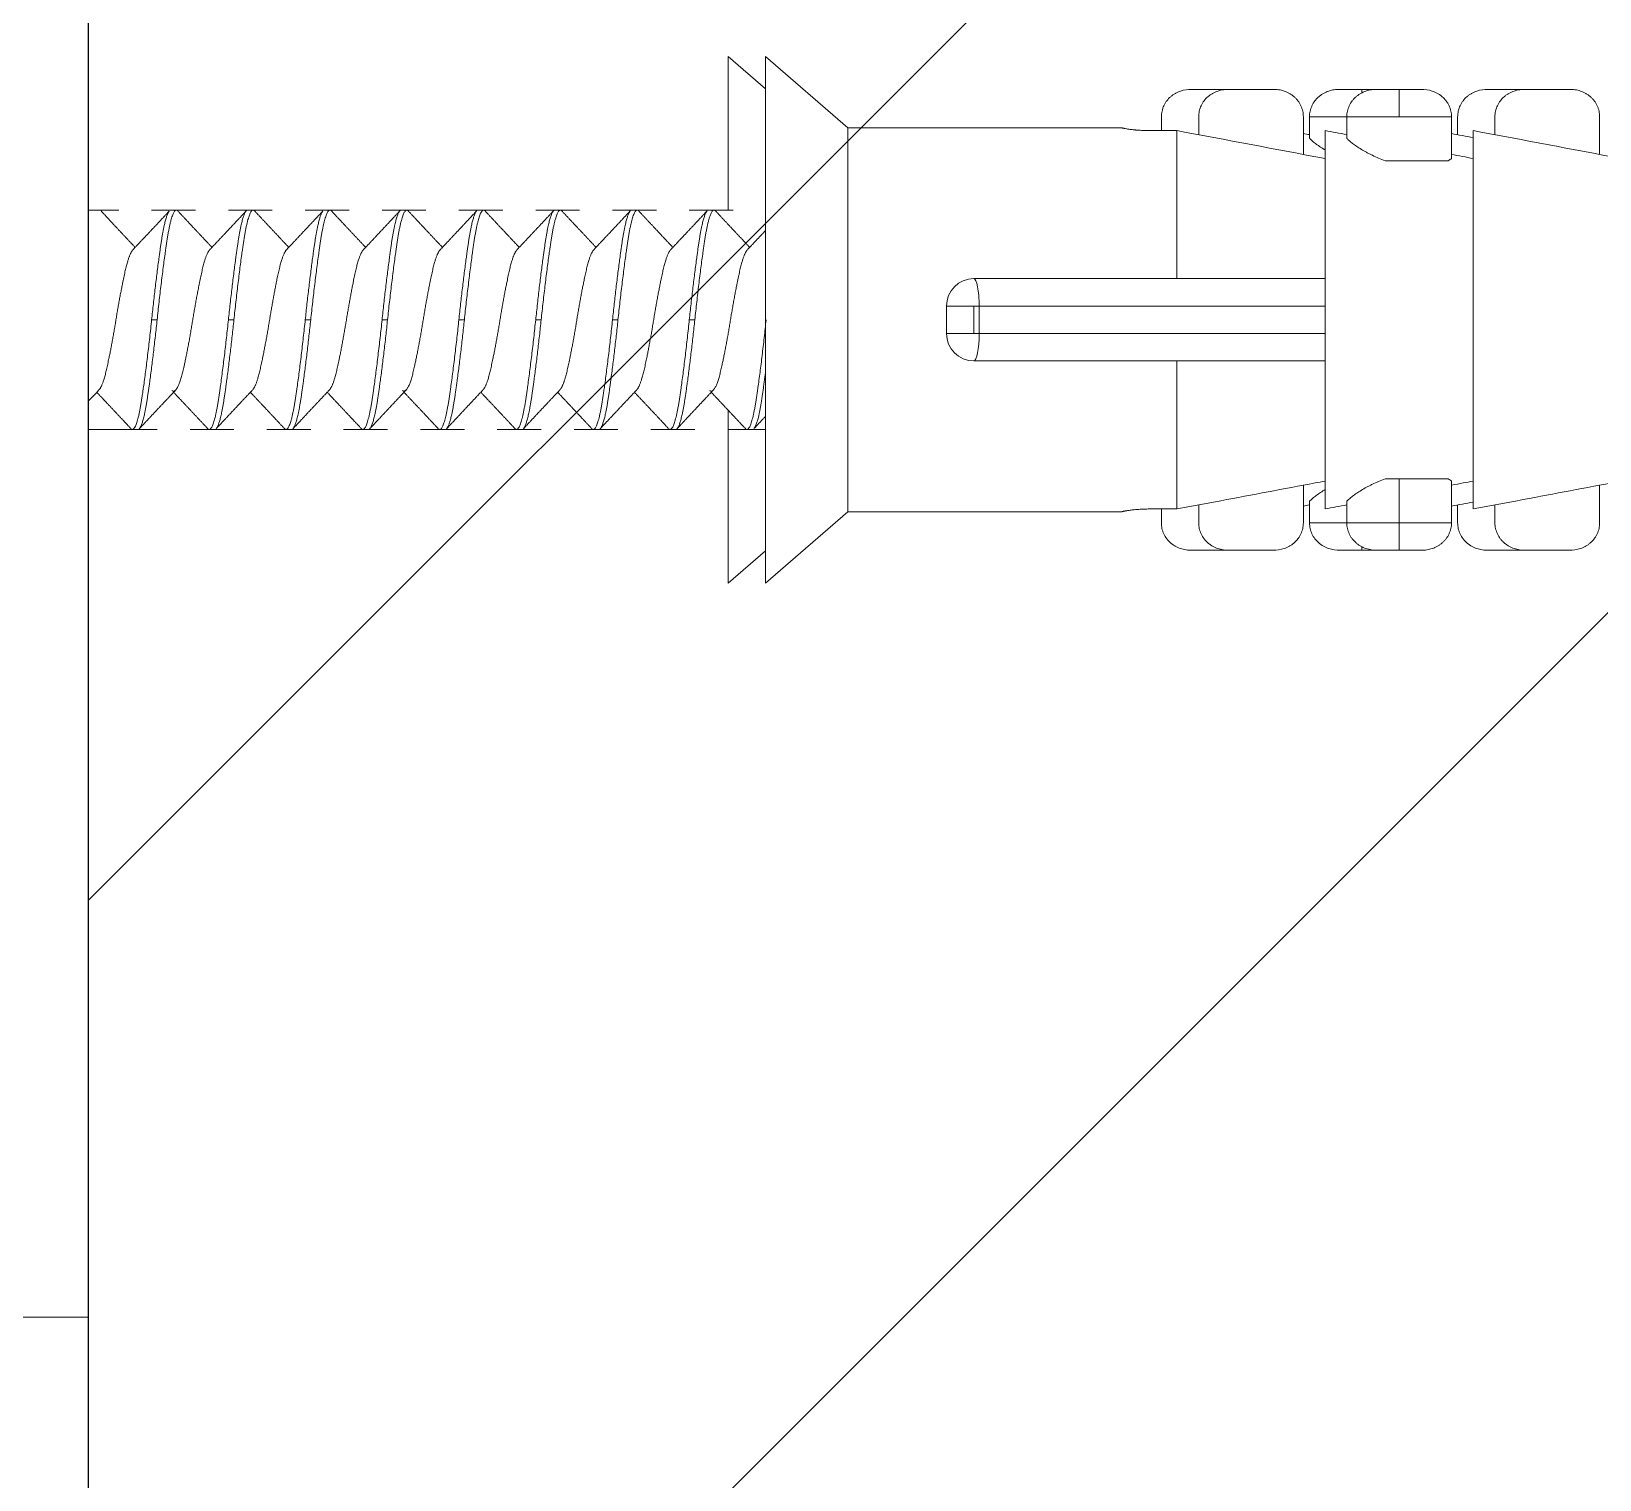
# Model space of a CAD drawing. Header units: millimetres. Extents: x 17284 to 19660, y -6011 to -2651.
# Drawn here: x 19200.34 to 19228.92, y -3935.63 to -3909.24 of the extents above; entities that cross this region are included whole.
import ezdxf

# ---------------------------------------------------------------- set-up
doc = ezdxf.new("R2010")
doc.units = ezdxf.units.MM
doc.layers.add('hatch', color=2, linetype='Continuous')

msp = doc.modelspace()

# ---------------------------------------------------------------- hatches: boundary and pattern name
at = {"layer": 'hatch'}
h = msp.add_hatch(dxfattribs=at)
h.set_pattern_fill('ANSI31', color=256, scale=5)
h.set_pattern_definition([(45, (4064.624, -113.49), (-11.22532, 11.22532), [])])
h.paths.add_polyline_path([(19201.381, -5647.37), (19251.381, -5647.37), (19251.381, -3576.803), (19201.381, -3576.803)])

# ---------------------------------------------------------------- linework, layer by layer
msp.add_line((19201.381, -5647.37), (19201.381, -3505.388))
at = {"linetype": 'Continuous', "lineweight": 18}
for p in [(19201.381, -3882.32), (19142.146, -3932.67)]:
    msp.add_line(p, (19201.381, -3932.67), dxfattribs=at)
at = {"linetype": 'Continuous', "lineweight": 18, "extrusion": (-1, -2.22045e-16, 0)}
for p, q in [((19213.038, -3909.695), (19213.038, -3912.495)), ((19213.718, -3910.284), (19213.038, -3909.695)), ((19213.718, -3909.695), (19213.718, -3914.495)), ((19215.218, -3910.995), (19213.718, -3909.695)), ((19221.488, -3910.295), (19222.168, -3910.295)), ((19222.168, -3910.295), (19222.968, -3910.295)), ((19224.188, -3910.295), (19224.588, -3910.295)), ((19224.588, -3910.295), (19224.873, -3910.295)), ((19224.868, -3910.295), (19225.268, -3910.295)), ((19225.268, -3910.295), (19225.668, -3910.295)), ((19226.888, -3910.295), (19227.568, -3910.295)), ((19227.568, -3910.295), (19228.368, -3910.295)), ((19220.934, -3910.795), (19220.934, -3911.047)), ((19221.614, -3910.795), (19221.614, -3911.121)), ((19223.522, -3910.795), (19223.522, -3911.481)), ((19223.634, -3910.795), (19223.634, -3911.189)), ((19224.314, -3910.795), (19224.314, -3911.189)), ((19226.222, -3910.795), (19226.222, -3911.557)), ((19226.334, -3910.795), (19226.334, -3911.121)), ((19227.014, -3910.795), (19227.014, -3911.121)), ((19228.922, -3910.795), (19228.922, -3911.481)), ((19220.218, -3910.995), (19215.218, -3910.995)), ((19215.218, -3910.995), (19215.218, -3914.495)), ((19220.218, -3910.995), (19220.218, -3910.997)), ((19220.718, -3911.047), (19221.218, -3911.047)), ((19221.218, -3911.047), (19221.218, -3913.745)), ((19223.918, -3911.047), (19223.918, -3914.495)), ((19226.618, -3911.047), (19226.618, -3914.495)), ((19225.016, -3911.595), (19226.16, -3911.595)), ((19201.931, -3912.495), (19201.381, -3912.495)), ((19203.331, -3912.495), (19202.531, -3912.495)), ((19204.731, -3912.495), (19203.931, -3912.495)), ((19206.131, -3912.495), (19205.331, -3912.495)), ((19207.531, -3912.495), (19206.731, -3912.495)), ((19208.931, -3912.495), (19208.131, -3912.495)), ((19210.331, -3912.495), (19209.531, -3912.495)), ((19211.731, -3912.495), (19210.931, -3912.495)), ((19213.131, -3912.495), (19212.331, -3912.495)), ((19217.518, -3913.745), (19223.918, -3913.745)), ((19217.018, -3914.745), (19217.018, -3914.245)), ((19213.718, -3914.495), (19213.718, -3919.295)), ((19215.218, -3914.495), (19215.218, -3917.995)), ((19223.918, -3914.495), (19223.918, -3917.943)), ((19226.618, -3914.495), (19226.618, -3917.943)), ((19223.918, -3915.245), (19217.518, -3915.245)), ((19221.218, -3915.245), (19221.218, -3917.943)), ((19213.038, -3916.152), (19213.038, -3919.295)), ((19201.381, -3916.495), (19202.631, -3916.495)), ((19203.231, -3916.495), (19204.031, -3916.495)), ((19204.631, -3916.495), (19205.431, -3916.495)), ((19206.031, -3916.495), (19206.831, -3916.495)), ((19207.431, -3916.495), (19208.231, -3916.495)), ((19208.831, -3916.495), (19209.631, -3916.495)), ((19210.231, -3916.495), (19211.031, -3916.495)), ((19211.631, -3916.495), (19212.431, -3916.495)), ((19213.031, -3916.495), (19213.718, -3916.495)), ((19225.016, -3917.395), (19225.268, -3917.395)), ((19225.268, -3917.395), (19226.16, -3917.395)), ((19226.222, -3918.195), (19226.222, -3917.434)), ((19223.522, -3918.195), (19223.522, -3917.509)), ((19228.922, -3918.195), (19228.922, -3917.509)), ((19213.718, -3919.295), (19215.218, -3917.995)), ((19215.218, -3917.995), (19220.218, -3917.995)), ((19220.218, -3917.994), (19220.218, -3917.995)), ((19221.218, -3917.943), (19220.718, -3917.943)), ((19220.934, -3918.195), (19220.934, -3917.943)), ((19221.614, -3918.195), (19221.614, -3917.869)), ((19223.634, -3918.195), (19223.634, -3917.801)), ((19224.314, -3918.195), (19224.314, -3917.801)), ((19226.334, -3918.195), (19226.334, -3917.869)), ((19227.014, -3918.195), (19227.014, -3917.869)), ((19213.038, -3919.295), (19213.718, -3918.706)), ((19221.488, -3918.695), (19222.168, -3918.695)), ((19222.168, -3918.695), (19222.968, -3918.695)), ((19224.588, -3918.695), (19224.188, -3918.695)), ((19224.872, -3918.695), (19224.588, -3918.695)), ((19225.268, -3918.695), (19224.868, -3918.695)), ((19225.668, -3918.695), (19225.268, -3918.695)), ((19226.888, -3918.695), (19227.568, -3918.695)), ((19227.568, -3918.695), (19228.368, -3918.695))]:
    msp.add_line(p, q, dxfattribs=at)
at = {"linetype": 'Continuous', "lineweight": 13, "extrusion": (-1, -2.22045e-16, 0)}
for p, q in [((19224.588, -3910.295), (19224.588, -3910.358)), ((19225.268, -3910.295), (19225.268, -3910.795)), ((19224.314, -3910.795), (19223.634, -3910.795)), ((19225.268, -3910.795), (19224.314, -3910.795)), ((19226.222, -3910.795), (19225.268, -3910.795)), ((19217.518, -3914.245), (19217.018, -3914.245)), ((19217.613, -3914.245), (19217.518, -3914.245)), ((19217.518, -3914.745), (19217.518, -3914.245)), ((19223.918, -3914.245), (19217.613, -3914.245)), ((19217.613, -3914.745), (19217.613, -3914.245)), ((19202.631, -3914.495), (19202.531, -3914.495)), ((19204.031, -3914.495), (19203.931, -3914.495)), ((19205.431, -3914.495), (19205.331, -3914.495)), ((19206.831, -3914.495), (19206.731, -3914.495)), ((19208.231, -3914.495), (19208.131, -3914.495)), ((19209.631, -3914.495), (19209.531, -3914.495)), ((19211.031, -3914.495), (19210.931, -3914.495)), ((19212.431, -3914.495), (19212.331, -3914.495)), ((19217.018, -3914.745), (19217.518, -3914.745)), ((19217.518, -3914.745), (19217.613, -3914.745)), ((19217.613, -3914.745), (19223.918, -3914.745)), ((19225.268, -3918.195), (19225.268, -3917.395)), ((19223.634, -3918.195), (19224.314, -3918.195)), ((19224.314, -3918.195), (19225.268, -3918.195)), ((19225.268, -3918.195), (19226.222, -3918.195)), ((19225.268, -3918.695), (19225.268, -3918.195)), ((19224.588, -3918.695), (19224.588, -3918.631))]:
    msp.add_line(p, q, dxfattribs=at)
at = {"linetype": 'Continuous', "lineweight": 18, "extrusion": (0, 0, -1)}
for centre, start, end in [((-19217.518, -3914.245), 0, 90), ((-19217.518, -3914.745), 270, 0)]:
    msp.add_arc(centre, 0.5, start, end, dxfattribs=at)
at = {"linetype": 'Continuous', "lineweight": 13}
for centre, start_param, end_param in [((19217.518, -3914.245), 1.570796, 3.141593), ((19217.518, -3914.745), 0, 1.570796)]:
    msp.add_ellipse(centre, major_axis=(0, -0.5), ratio=0.190423, start_param=start_param, end_param=end_param, dxfattribs=at)
at = {"linetype": 'Continuous', "lineweight": 18}
for points, knots in [([(19221.488, -3910.295), (19221.419, -3910.295), (19221.35, -3910.305), (19221.268, -3910.332), (19221.252, -3910.338), (19221.22, -3910.352), (19221.189, -3910.368), (19221.16, -3910.386), (19221.138, -3910.401), (19221.131, -3910.406), (19221.118, -3910.417), (19221.111, -3910.423), (19221.078, -3910.451), (19221.054, -3910.476), (19221.023, -3910.518), (19221.013, -3910.532), (19220.999, -3910.554), (19220.995, -3910.562), (19220.987, -3910.577), (19220.983, -3910.585), (19220.965, -3910.624), (19220.954, -3910.657), (19220.942, -3910.708), (19220.939, -3910.725), (19220.935, -3910.76), (19220.934, -3910.778), (19220.934, -3910.795)], [0, 0, 0, 0, 0.25, 0.25, 0.3125, 0.3125, 0.375, 0.4375, 0.4375, 0.46875, 0.46875, 0.5, 0.5, 0.625, 0.625, 0.6875, 0.6875, 0.71875, 0.71875, 0.75, 0.75, 0.875, 0.875, 0.9375, 0.9375, 1, 1, 1, 1]), ([(19222.168, -3910.295), (19222.098, -3910.295), (19222.03, -3910.305), (19221.947, -3910.332), (19221.931, -3910.338), (19221.899, -3910.352), (19221.868, -3910.368), (19221.839, -3910.386), (19221.818, -3910.401), (19221.811, -3910.406), (19221.797, -3910.417), (19221.79, -3910.423), (19221.757, -3910.451), (19221.733, -3910.476), (19221.702, -3910.518), (19221.692, -3910.532), (19221.679, -3910.554), (19221.674, -3910.562), (19221.666, -3910.577), (19221.662, -3910.585), (19221.644, -3910.624), (19221.633, -3910.657), (19221.622, -3910.708), (19221.619, -3910.725), (19221.615, -3910.76), (19221.614, -3910.778), (19221.614, -3910.795)], [0, 0, 0, 0, 0.25, 0.25, 0.3125, 0.3125, 0.375, 0.4375, 0.4375, 0.46875, 0.46875, 0.5, 0.5, 0.625, 0.625, 0.6875, 0.6875, 0.71875, 0.71875, 0.75, 0.75, 0.875, 0.875, 0.9375, 0.9375, 1, 1, 1, 1]), ([(19223.522, -3910.795), (19223.522, -3910.76), (19223.518, -3910.726), (19223.507, -3910.675), (19223.502, -3910.658), (19223.491, -3910.625), (19223.484, -3910.609), (19223.463, -3910.562), (19223.445, -3910.532), (19223.418, -3910.498), (19223.413, -3910.491), (19223.402, -3910.478), (19223.384, -3910.458), (19223.353, -3910.428), (19223.326, -3910.407), (19223.298, -3910.387), (19223.283, -3910.377), (19223.237, -3910.352), (19223.206, -3910.338), (19223.156, -3910.321), (19223.14, -3910.317), (19223.106, -3910.308), (19223.089, -3910.305), (19223.037, -3910.297), (19223.003, -3910.295), (19222.968, -3910.295)], [0, 0, 0, 0, 0.125, 0.125, 0.1875, 0.1875, 0.25, 0.25, 0.375, 0.375, 0.40625, 0.40625, 0.4375, 0.5, 0.5625, 0.5625, 0.625, 0.625, 0.75, 0.75, 0.8125, 0.8125, 0.875, 0.875, 1, 1, 1, 1]), ([(19223.634, -3910.795), (19223.634, -3910.76), (19223.638, -3910.726), (19223.649, -3910.675), (19223.654, -3910.658), (19223.665, -3910.625), (19223.672, -3910.609), (19223.694, -3910.562), (19223.711, -3910.532), (19223.738, -3910.498), (19223.743, -3910.491), (19223.754, -3910.478), (19223.772, -3910.458), (19223.803, -3910.428), (19223.83, -3910.407), (19223.859, -3910.387), (19223.873, -3910.377), (19223.919, -3910.352), (19223.95, -3910.338), (19224, -3910.321), (19224.017, -3910.317), (19224.05, -3910.308), (19224.068, -3910.305), (19224.119, -3910.297), (19224.153, -3910.295), (19224.188, -3910.295)], [0, 0, 0, 0, 0.125, 0.125, 0.1875, 0.1875, 0.25, 0.25, 0.375, 0.375, 0.40625, 0.40625, 0.4375, 0.5, 0.5625, 0.5625, 0.625, 0.625, 0.75, 0.75, 0.8125, 0.8125, 0.875, 0.875, 1, 1, 1, 1]), ([(19224.314, -3910.795), (19224.314, -3910.76), (19224.318, -3910.726), (19224.329, -3910.675), (19224.334, -3910.658), (19224.345, -3910.625), (19224.351, -3910.609), (19224.373, -3910.562), (19224.391, -3910.532), (19224.417, -3910.498), (19224.423, -3910.491), (19224.434, -3910.478), (19224.451, -3910.458), (19224.482, -3910.428), (19224.51, -3910.407), (19224.538, -3910.387), (19224.553, -3910.377), (19224.598, -3910.352), (19224.63, -3910.338), (19224.679, -3910.321), (19224.696, -3910.317), (19224.73, -3910.308), (19224.747, -3910.305), (19224.798, -3910.297), (19224.833, -3910.295), (19224.868, -3910.295)], [0, 0, 0, 0, 0.125, 0.125, 0.1875, 0.1875, 0.25, 0.25, 0.375, 0.375, 0.40625, 0.40625, 0.4375, 0.5, 0.5625, 0.5625, 0.625, 0.625, 0.75, 0.75, 0.8125, 0.8125, 0.875, 0.875, 1, 1, 1, 1]), ([(19225.668, -3910.295), (19225.738, -3910.295), (19225.806, -3910.305), (19225.888, -3910.332), (19225.905, -3910.338), (19225.936, -3910.352), (19225.967, -3910.368), (19225.997, -3910.386), (19226.018, -3910.401), (19226.025, -3910.406), (19226.039, -3910.417), (19226.045, -3910.423), (19226.079, -3910.451), (19226.102, -3910.476), (19226.134, -3910.518), (19226.143, -3910.532), (19226.157, -3910.554), (19226.161, -3910.562), (19226.169, -3910.577), (19226.173, -3910.585), (19226.192, -3910.624), (19226.203, -3910.657), (19226.214, -3910.708), (19226.217, -3910.725), (19226.221, -3910.76), (19226.222, -3910.778), (19226.222, -3910.795)], [0, 0, 0, 0, 0.25, 0.25, 0.3125, 0.3125, 0.375, 0.4375, 0.4375, 0.46875, 0.46875, 0.5, 0.5, 0.625, 0.625, 0.6875, 0.6875, 0.71875, 0.71875, 0.75, 0.75, 0.875, 0.875, 0.9375, 0.9375, 1, 1, 1, 1]), ([(19226.888, -3910.295), (19226.819, -3910.295), (19226.75, -3910.305), (19226.668, -3910.332), (19226.652, -3910.338), (19226.62, -3910.352), (19226.589, -3910.368), (19226.56, -3910.386), (19226.538, -3910.401), (19226.531, -3910.406), (19226.518, -3910.417), (19226.511, -3910.423), (19226.478, -3910.451), (19226.454, -3910.476), (19226.423, -3910.518), (19226.413, -3910.532), (19226.399, -3910.554), (19226.395, -3910.562), (19226.387, -3910.577), (19226.383, -3910.585), (19226.365, -3910.624), (19226.354, -3910.657), (19226.342, -3910.708), (19226.339, -3910.725), (19226.335, -3910.76), (19226.334, -3910.778), (19226.334, -3910.795)], [0, 0, 0, 0, 0.25, 0.25, 0.3125, 0.3125, 0.375, 0.4375, 0.4375, 0.46875, 0.46875, 0.5, 0.5, 0.625, 0.625, 0.6875, 0.6875, 0.71875, 0.71875, 0.75, 0.75, 0.875, 0.875, 0.9375, 0.9375, 1, 1, 1, 1]), ([(19227.568, -3910.295), (19227.498, -3910.295), (19227.43, -3910.305), (19227.347, -3910.332), (19227.331, -3910.338), (19227.299, -3910.352), (19227.268, -3910.368), (19227.239, -3910.386), (19227.218, -3910.401), (19227.211, -3910.406), (19227.197, -3910.417), (19227.19, -3910.423), (19227.157, -3910.451), (19227.133, -3910.476), (19227.102, -3910.518), (19227.092, -3910.532), (19227.079, -3910.554), (19227.074, -3910.562), (19227.066, -3910.577), (19227.062, -3910.585), (19227.044, -3910.624), (19227.033, -3910.657), (19227.022, -3910.708), (19227.019, -3910.725), (19227.015, -3910.76), (19227.014, -3910.778), (19227.014, -3910.795)], [0, 0, 0, 0, 0.25, 0.25, 0.3125, 0.3125, 0.375, 0.4375, 0.4375, 0.46875, 0.46875, 0.5, 0.5, 0.625, 0.625, 0.6875, 0.6875, 0.71875, 0.71875, 0.75, 0.75, 0.875, 0.875, 0.9375, 0.9375, 1, 1, 1, 1]), ([(19228.922, -3910.795), (19228.922, -3910.76), (19228.918, -3910.726), (19228.907, -3910.675), (19228.902, -3910.658), (19228.891, -3910.625), (19228.884, -3910.609), (19228.863, -3910.562), (19228.845, -3910.532), (19228.818, -3910.498), (19228.813, -3910.491), (19228.802, -3910.478), (19228.784, -3910.458), (19228.753, -3910.428), (19228.726, -3910.407), (19228.698, -3910.387), (19228.683, -3910.377), (19228.637, -3910.352), (19228.606, -3910.338), (19228.556, -3910.321), (19228.54, -3910.317), (19228.506, -3910.308), (19228.489, -3910.305), (19228.437, -3910.297), (19228.403, -3910.295), (19228.368, -3910.295)], [0, 0, 0, 0, 0.125, 0.125, 0.1875, 0.1875, 0.25, 0.25, 0.375, 0.375, 0.40625, 0.40625, 0.4375, 0.5, 0.5625, 0.5625, 0.625, 0.625, 0.75, 0.75, 0.8125, 0.8125, 0.875, 0.875, 1, 1, 1, 1]), ([(19220.218, -3910.997), (19220.218, -3910.998), (19220.221, -3910.999), (19220.231, -3911.002), (19220.235, -3911.003), (19220.244, -3911.005), (19220.25, -3911.006), (19220.268, -3911.01), (19220.284, -3911.013), (19220.311, -3911.017), (19220.321, -3911.019), (19220.342, -3911.022), (19220.353, -3911.023), (19220.387, -3911.028), (19220.412, -3911.031), (19220.446, -3911.034), (19220.453, -3911.035), (19220.467, -3911.036), (19220.489, -3911.038), (19220.525, -3911.041), (19220.556, -3911.042), (19220.587, -3911.044), (19220.603, -3911.045), (19220.652, -3911.046), (19220.685, -3911.047), (19220.718, -3911.047)], [0, 0, 0, 0, 0.125, 0.125, 0.1875, 0.1875, 0.25, 0.25, 0.375, 0.375, 0.4375, 0.4375, 0.5, 0.5, 0.625, 0.625, 0.65625, 0.65625, 0.6875, 0.75, 0.8125, 0.8125, 0.875, 0.875, 1, 1, 1, 1]), ([(19223.634, -3911.189), (19223.648, -3911.203), (19223.663, -3911.217), (19223.699, -3911.248), (19223.719, -3911.265), (19223.752, -3911.29), (19223.764, -3911.299), (19223.789, -3911.316), (19223.802, -3911.325), (19223.842, -3911.352), (19223.87, -3911.37), (19223.903, -3911.39), (19223.905, -3911.392), (19223.908, -3911.393)], [0, 0, 0, 0, 0.244671, 0.244671, 0.489341, 0.489341, 0.611677, 0.611677, 0.734012, 0.734012, 0.978683, 0.978683, 1, 1, 1, 1]), ([(19224.314, -3911.189), (19224.327, -3911.203), (19224.343, -3911.217), (19224.378, -3911.248), (19224.398, -3911.265), (19224.432, -3911.29), (19224.444, -3911.299), (19224.468, -3911.316), (19224.481, -3911.325), (19224.521, -3911.352), (19224.549, -3911.37), (19224.609, -3911.407), (19224.641, -3911.425), (19224.691, -3911.452), (19224.709, -3911.461), (19224.744, -3911.48), (19224.762, -3911.488), (19224.817, -3911.515), (19224.855, -3911.532), (19224.933, -3911.565), (19224.974, -3911.58), (19225.016, -3911.595)], [0, 0, 0, 0, 0.125, 0.125, 0.25, 0.25, 0.3125, 0.3125, 0.375, 0.375, 0.5, 0.5, 0.625, 0.625, 0.6875, 0.6875, 0.75, 0.75, 0.875, 0.875, 1, 1, 1, 1]), ([(19223.918, -3917.435), (19223.857, -3917.446), (19223.796, -3917.457), (19223.164, -3917.577), (19222.592, -3917.685), (19221.753, -3917.843), (19221.485, -3917.893), (19221.218, -3917.943)], [0, 0, 0, 0, 0.067447, 0.067447, 0.702741, 0.702741, 1, 1, 1, 1]), ([(19224.314, -3917.801), (19224.327, -3917.788), (19224.343, -3917.773), (19224.378, -3917.742), (19224.398, -3917.726), (19224.432, -3917.7), (19224.444, -3917.692), (19224.468, -3917.674), (19224.481, -3917.665), (19224.521, -3917.638), (19224.549, -3917.62), (19224.609, -3917.584), (19224.641, -3917.565), (19224.691, -3917.538), (19224.709, -3917.529), (19224.744, -3917.511), (19224.762, -3917.502), (19224.817, -3917.475), (19224.855, -3917.458), (19224.933, -3917.426), (19224.974, -3917.41), (19225.016, -3917.395)], [0, 0, 0, 0, 0.125, 0.125, 0.25, 0.25, 0.3125, 0.3125, 0.375, 0.375, 0.5, 0.5, 0.625, 0.625, 0.6875, 0.6875, 0.75, 0.75, 0.875, 0.875, 1, 1, 1, 1]), ([(19226.618, -3917.435), (19226.557, -3917.446), (19226.496, -3917.457), (19226.364, -3917.482), (19226.293, -3917.496), (19226.222, -3917.509)], [0, 0, 0, 0, 0.459752, 0.459752, 1, 1, 1, 1]), ([(19229.318, -3917.435), (19229.257, -3917.446), (19229.196, -3917.457), (19228.564, -3917.577), (19227.992, -3917.685), (19227.153, -3917.843), (19226.885, -3917.893), (19226.618, -3917.943)], [0, 0, 0, 0, 0.067447, 0.067447, 0.702741, 0.702741, 1, 1, 1, 1]), ([(19223.634, -3917.801), (19223.648, -3917.788), (19223.663, -3917.773), (19223.699, -3917.742), (19223.719, -3917.726), (19223.752, -3917.7), (19223.764, -3917.692), (19223.789, -3917.674), (19223.802, -3917.665), (19223.842, -3917.638), (19223.87, -3917.62), (19223.903, -3917.6), (19223.905, -3917.599), (19223.908, -3917.597)], [0, 0, 0, 0, 0.244671, 0.244671, 0.489341, 0.489341, 0.611677, 0.611677, 0.734012, 0.734012, 0.978683, 0.978683, 1, 1, 1, 1]), ([(19220.718, -3917.943), (19220.685, -3917.943), (19220.652, -3917.944), (19220.604, -3917.946), (19220.588, -3917.946), (19220.557, -3917.948), (19220.541, -3917.949), (19220.496, -3917.952), (19220.467, -3917.954), (19220.427, -3917.958), (19220.413, -3917.96), (19220.388, -3917.963), (19220.376, -3917.964), (19220.341, -3917.969), (19220.321, -3917.972), (19220.298, -3917.975), (19220.293, -3917.976), (19220.285, -3917.978), (19220.273, -3917.98), (19220.255, -3917.983), (19220.244, -3917.985), (19220.235, -3917.988), (19220.231, -3917.989), (19220.221, -3917.991), (19220.218, -3917.993), (19220.218, -3917.994)], [0, 0, 0, 0, 0.125, 0.125, 0.1875, 0.1875, 0.25, 0.25, 0.375, 0.375, 0.4375, 0.4375, 0.5, 0.5, 0.625, 0.625, 0.65625, 0.65625, 0.6875, 0.75, 0.8125, 0.8125, 0.875, 0.875, 1, 1, 1, 1]), ([(19220.934, -3918.195), (19220.934, -3918.23), (19220.938, -3918.265), (19220.949, -3918.315), (19220.954, -3918.332), (19220.965, -3918.365), (19220.972, -3918.381), (19220.994, -3918.428), (19221.011, -3918.458), (19221.038, -3918.493), (19221.043, -3918.499), (19221.054, -3918.513), (19221.072, -3918.532), (19221.103, -3918.562), (19221.13, -3918.583), (19221.159, -3918.603), (19221.173, -3918.613), (19221.219, -3918.638), (19221.25, -3918.652), (19221.3, -3918.669), (19221.317, -3918.674), (19221.35, -3918.682), (19221.368, -3918.685), (19221.419, -3918.693), (19221.453, -3918.695), (19221.488, -3918.695)], [0, 0, 0, 0, 0.125, 0.125, 0.1875, 0.1875, 0.25, 0.25, 0.375, 0.375, 0.40625, 0.40625, 0.4375, 0.5, 0.5625, 0.5625, 0.625, 0.625, 0.75, 0.75, 0.8125, 0.8125, 0.875, 0.875, 1, 1, 1, 1]), ([(19221.614, -3918.195), (19221.614, -3918.23), (19221.618, -3918.265), (19221.629, -3918.315), (19221.634, -3918.332), (19221.645, -3918.365), (19221.651, -3918.381), (19221.673, -3918.428), (19221.691, -3918.458), (19221.717, -3918.493), (19221.723, -3918.499), (19221.734, -3918.513), (19221.751, -3918.532), (19221.782, -3918.562), (19221.81, -3918.583), (19221.838, -3918.603), (19221.853, -3918.613), (19221.898, -3918.638), (19221.93, -3918.652), (19221.979, -3918.669), (19221.996, -3918.674), (19222.03, -3918.682), (19222.047, -3918.685), (19222.098, -3918.693), (19222.133, -3918.695), (19222.168, -3918.695)], [0, 0, 0, 0, 0.125, 0.125, 0.1875, 0.1875, 0.25, 0.25, 0.375, 0.375, 0.40625, 0.40625, 0.4375, 0.5, 0.5625, 0.5625, 0.625, 0.625, 0.75, 0.75, 0.8125, 0.8125, 0.875, 0.875, 1, 1, 1, 1]), ([(19222.968, -3918.695), (19223.038, -3918.695), (19223.106, -3918.686), (19223.188, -3918.658), (19223.205, -3918.652), (19223.236, -3918.638), (19223.267, -3918.622), (19223.297, -3918.604), (19223.318, -3918.589), (19223.325, -3918.584), (19223.339, -3918.573), (19223.345, -3918.568), (19223.379, -3918.539), (19223.402, -3918.514), (19223.434, -3918.473), (19223.443, -3918.458), (19223.457, -3918.436), (19223.461, -3918.428), (19223.469, -3918.413), (19223.473, -3918.405), (19223.492, -3918.366), (19223.503, -3918.333), (19223.514, -3918.282), (19223.517, -3918.265), (19223.521, -3918.23), (19223.522, -3918.213), (19223.522, -3918.195)], [0, 0, 0, 0, 0.25, 0.25, 0.3125, 0.3125, 0.375, 0.4375, 0.4375, 0.46875, 0.46875, 0.5, 0.5, 0.625, 0.625, 0.6875, 0.6875, 0.71875, 0.71875, 0.75, 0.75, 0.875, 0.875, 0.9375, 0.9375, 1, 1, 1, 1]), ([(19224.188, -3918.695), (19224.119, -3918.695), (19224.05, -3918.686), (19223.968, -3918.658), (19223.952, -3918.652), (19223.92, -3918.638), (19223.889, -3918.622), (19223.86, -3918.604), (19223.838, -3918.589), (19223.831, -3918.584), (19223.818, -3918.573), (19223.811, -3918.568), (19223.778, -3918.539), (19223.754, -3918.514), (19223.723, -3918.473), (19223.713, -3918.458), (19223.699, -3918.436), (19223.695, -3918.428), (19223.687, -3918.413), (19223.683, -3918.405), (19223.665, -3918.366), (19223.654, -3918.333), (19223.642, -3918.282), (19223.639, -3918.265), (19223.635, -3918.23), (19223.634, -3918.213), (19223.634, -3918.195)], [0, 0, 0, 0, 0.25, 0.25, 0.3125, 0.3125, 0.375, 0.4375, 0.4375, 0.46875, 0.46875, 0.5, 0.5, 0.625, 0.625, 0.6875, 0.6875, 0.71875, 0.71875, 0.75, 0.75, 0.875, 0.875, 0.9375, 0.9375, 1, 1, 1, 1]), ([(19224.868, -3918.695), (19224.798, -3918.695), (19224.73, -3918.686), (19224.647, -3918.658), (19224.631, -3918.652), (19224.599, -3918.638), (19224.568, -3918.622), (19224.539, -3918.604), (19224.518, -3918.589), (19224.511, -3918.584), (19224.497, -3918.573), (19224.49, -3918.568), (19224.457, -3918.539), (19224.433, -3918.514), (19224.402, -3918.473), (19224.392, -3918.458), (19224.379, -3918.436), (19224.374, -3918.428), (19224.366, -3918.413), (19224.362, -3918.405), (19224.344, -3918.366), (19224.333, -3918.333), (19224.322, -3918.282), (19224.319, -3918.265), (19224.315, -3918.23), (19224.314, -3918.213), (19224.314, -3918.195)], [0, 0, 0, 0, 0.25, 0.25, 0.3125, 0.3125, 0.375, 0.4375, 0.4375, 0.46875, 0.46875, 0.5, 0.5, 0.625, 0.625, 0.6875, 0.6875, 0.71875, 0.71875, 0.75, 0.75, 0.875, 0.875, 0.9375, 0.9375, 1, 1, 1, 1]), ([(19226.222, -3918.195), (19226.222, -3918.23), (19226.218, -3918.265), (19226.207, -3918.315), (19226.202, -3918.332), (19226.191, -3918.365), (19226.184, -3918.381), (19226.163, -3918.428), (19226.145, -3918.458), (19226.118, -3918.493), (19226.113, -3918.499), (19226.102, -3918.513), (19226.084, -3918.532), (19226.053, -3918.562), (19226.026, -3918.583), (19225.998, -3918.603), (19225.983, -3918.613), (19225.937, -3918.638), (19225.906, -3918.652), (19225.856, -3918.669), (19225.84, -3918.674), (19225.806, -3918.682), (19225.789, -3918.685), (19225.737, -3918.693), (19225.703, -3918.695), (19225.668, -3918.695)], [0, 0, 0, 0, 0.125, 0.125, 0.1875, 0.1875, 0.25, 0.25, 0.375, 0.375, 0.40625, 0.40625, 0.4375, 0.5, 0.5625, 0.5625, 0.625, 0.625, 0.75, 0.75, 0.8125, 0.8125, 0.875, 0.875, 1, 1, 1, 1]), ([(19226.334, -3918.195), (19226.334, -3918.23), (19226.338, -3918.265), (19226.349, -3918.315), (19226.354, -3918.332), (19226.365, -3918.365), (19226.372, -3918.381), (19226.394, -3918.428), (19226.411, -3918.458), (19226.438, -3918.493), (19226.443, -3918.499), (19226.454, -3918.513), (19226.472, -3918.532), (19226.503, -3918.562), (19226.53, -3918.583), (19226.559, -3918.603), (19226.573, -3918.613), (19226.619, -3918.638), (19226.65, -3918.652), (19226.7, -3918.669), (19226.717, -3918.674), (19226.75, -3918.682), (19226.768, -3918.685), (19226.819, -3918.693), (19226.853, -3918.695), (19226.888, -3918.695)], [0, 0, 0, 0, 0.125, 0.125, 0.1875, 0.1875, 0.25, 0.25, 0.375, 0.375, 0.40625, 0.40625, 0.4375, 0.5, 0.5625, 0.5625, 0.625, 0.625, 0.75, 0.75, 0.8125, 0.8125, 0.875, 0.875, 1, 1, 1, 1]), ([(19227.014, -3918.195), (19227.014, -3918.23), (19227.018, -3918.265), (19227.029, -3918.315), (19227.034, -3918.332), (19227.045, -3918.365), (19227.051, -3918.381), (19227.073, -3918.428), (19227.091, -3918.458), (19227.117, -3918.493), (19227.123, -3918.499), (19227.134, -3918.513), (19227.151, -3918.532), (19227.182, -3918.562), (19227.21, -3918.583), (19227.238, -3918.603), (19227.253, -3918.613), (19227.298, -3918.638), (19227.33, -3918.652), (19227.379, -3918.669), (19227.396, -3918.674), (19227.43, -3918.682), (19227.447, -3918.685), (19227.498, -3918.693), (19227.533, -3918.695), (19227.568, -3918.695)], [0, 0, 0, 0, 0.125, 0.125, 0.1875, 0.1875, 0.25, 0.25, 0.375, 0.375, 0.40625, 0.40625, 0.4375, 0.5, 0.5625, 0.5625, 0.625, 0.625, 0.75, 0.75, 0.8125, 0.8125, 0.875, 0.875, 1, 1, 1, 1]), ([(19228.368, -3918.695), (19228.438, -3918.695), (19228.506, -3918.686), (19228.588, -3918.658), (19228.605, -3918.652), (19228.636, -3918.638), (19228.667, -3918.622), (19228.697, -3918.604), (19228.718, -3918.589), (19228.725, -3918.584), (19228.739, -3918.573), (19228.745, -3918.568), (19228.779, -3918.539), (19228.802, -3918.514), (19228.834, -3918.473), (19228.843, -3918.458), (19228.857, -3918.436), (19228.861, -3918.428), (19228.869, -3918.413), (19228.873, -3918.405), (19228.892, -3918.366), (19228.903, -3918.333), (19228.914, -3918.282), (19228.917, -3918.265), (19228.921, -3918.23), (19228.922, -3918.213), (19228.922, -3918.195)], [0, 0, 0, 0, 0.25, 0.25, 0.3125, 0.3125, 0.375, 0.4375, 0.4375, 0.46875, 0.46875, 0.5, 0.5, 0.625, 0.625, 0.6875, 0.6875, 0.71875, 0.71875, 0.75, 0.75, 0.875, 0.875, 0.9375, 0.9375, 1, 1, 1, 1])]:
    msp.add_open_spline(points, degree=3, knots=knots, dxfattribs=at)
for points, degree in [([(19221.218, -3911.047), (19222.118, -3911.216), (19223.018, -3911.386), (19223.918, -3911.556)], 3), ([(19223.522, -3911.1), (19223.559, -3911.107), (19223.597, -3911.114), (19223.634, -3911.121)], 3), ([(19223.918, -3911.047), (19224.05, -3911.072), (19224.182, -3911.097), (19224.314, -3911.121)], 3), ([(19226.222, -3911.1), (19226.354, -3911.125), (19226.486, -3911.15), (19226.618, -3911.175)], 3), ([(19226.618, -3911.047), (19227.518, -3911.216), (19228.418, -3911.386), (19229.318, -3911.556)], 3), ([(19226.222, -3911.481), (19226.354, -3911.506), (19226.486, -3911.531), (19226.618, -3911.556)], 3), ([(19226.16, -3911.595), (19226.185, -3911.582), (19226.205, -3911.569), (19226.222, -3911.557)], 3), ([(19202.231, -3913.175), (19201.92, -3912.845), (19201.61, -3912.512)], 2), ([(19202.853, -3912.513), (19202.522, -3912.867), (19202.19, -3913.218)], 2), ([(19203.631, -3913.175), (19203.318, -3912.842), (19203.007, -3912.509)], 2), ([(19204.259, -3912.506), (19203.927, -3912.861), (19203.593, -3913.215)], 2), ([(19205.031, -3913.175), (19204.717, -3912.841), (19204.404, -3912.506)], 2), ([(19205.652, -3912.513), (19205.321, -3912.867), (19204.989, -3913.219)], 2), ([(19206.431, -3913.175), (19206.12, -3912.844), (19205.809, -3912.512)], 2), ([(19207.059, -3912.506), (19206.728, -3912.86), (19206.395, -3913.214)], 2), ([(19207.831, -3913.175), (19207.519, -3912.843), (19207.208, -3912.51)], 2), ([(19208.453, -3912.512), (19208.122, -3912.867), (19207.789, -3913.22)], 2), ([(19209.231, -3913.175), (19208.917, -3912.841), (19208.604, -3912.506)], 2), ([(19209.859, -3912.506), (19209.528, -3912.86), (19209.195, -3913.213)], 2), ([(19210.631, -3913.175), (19210.319, -3912.843), (19210.007, -3912.51)], 2), ([(19211.254, -3912.511), (19210.923, -3912.865), (19210.59, -3913.218)], 2), ([(19212.031, -3913.175), (19211.719, -3912.844), (19211.409, -3912.511)], 2), ([(19212.658, -3912.507), (19212.327, -3912.861), (19211.995, -3913.213)], 2), ([(19213.431, -3913.175), (19213.117, -3912.841), (19212.805, -3912.507)], 2), ([(19213.718, -3912.87), (19213.554, -3913.044), (19213.39, -3913.218)], 2), ([(19203.71, -3916.478), (19204.04, -3916.124), (19204.372, -3915.772)], 2), ([(19205.107, -3916.481), (19205.439, -3916.126), (19205.772, -3915.772)], 2), ([(19209.308, -3916.48), (19209.639, -3916.125), (19209.972, -3915.772)], 2), ([(19201.381, -3915.975), (19201.476, -3915.874), (19201.572, -3915.773)], 2), ([(19201.531, -3915.816), (19201.846, -3916.149), (19202.159, -3916.484)], 2), ([(19202.304, -3916.484), (19202.635, -3916.13), (19202.968, -3915.777)], 2), ([(19202.931, -3915.816), (19203.244, -3916.147), (19203.555, -3916.48)], 2), ([(19204.331, -3915.816), (19204.645, -3916.148), (19204.957, -3916.483)], 2), ([(19205.731, -3915.816), (19206.044, -3916.148), (19206.356, -3916.481)], 2), ([(19206.504, -3916.484), (19206.835, -3916.13), (19207.168, -3915.776)], 2), ([(19207.131, -3915.816), (19207.444, -3916.147), (19207.755, -3916.48)], 2), ([(19207.908, -3916.48), (19208.239, -3916.126), (19208.57, -3915.774)], 2), ([(19208.531, -3915.816), (19208.845, -3916.149), (19209.157, -3916.482)], 2), ([(19209.931, -3915.816), (19210.243, -3916.146), (19210.553, -3916.478)], 2), ([(19210.704, -3916.484), (19211.036, -3916.129), (19211.37, -3915.775)], 2), ([(19211.331, -3915.816), (19211.646, -3916.149), (19211.958, -3916.484)], 2), ([(19212.106, -3916.482), (19212.436, -3916.128), (19212.768, -3915.776)], 2), ([(19212.731, -3915.816), (19213.043, -3916.146), (19213.352, -3916.477)], 2), ([(19213.509, -3916.478), (19213.614, -3916.367), (19213.718, -3916.256)], 2), ([(19225.016, -3917.395), (19225.14, -3917.395), (19225.264, -3917.395), (19225.386, -3917.395)], 3), ([(19226.16, -3917.395), (19226.185, -3917.408), (19226.205, -3917.421), (19226.222, -3917.434)], 3), ([(19223.634, -3917.869), (19223.597, -3917.876), (19223.559, -3917.883), (19223.522, -3917.89)], 3), ([(19224.314, -3917.869), (19224.182, -3917.894), (19224.05, -3917.919), (19223.918, -3917.943)], 3), ([(19226.618, -3917.816), (19226.486, -3917.84), (19226.354, -3917.865), (19226.222, -3917.89)], 3)]:
    msp.add_open_spline(points, degree=degree, dxfattribs=at)
for points, weights, knots in [([(19202.531, -3914.495), (19202.619, -3913.667), (19202.706, -3913.081), (19202.778, -3912.602), (19202.853, -3912.513)], [1, 0.923879532511, 1, 0.936905762166, 0.978405807031], [0, 0, 0, 0.546785, 0.546785, 1, 1, 1]), ([(19202.631, -3914.495), (19202.719, -3913.667), (19202.806, -3913.081), (19202.894, -3912.495), (19202.981, -3912.495), (19202.994, -3912.495), (19203.007, -3912.509)], [1, 0.923879532511, 1, 0.923879532511, 1, 0.988306138301, 0.980205171022], [0, 0, 0, 0.464334, 0.464334, 0.928668, 0.928668, 1, 1, 1]), ([(19203.931, -3914.495), (19204.019, -3913.667), (19204.106, -3913.081), (19204.181, -3912.58), (19204.259, -3912.506)], [1, 0.923879532511, 1, 0.934241363567, 0.982097327995], [0, 0, 0, 0.536516, 0.536516, 1, 1, 1]), ([(19204.031, -3914.495), (19204.119, -3913.667), (19204.206, -3913.081), (19204.294, -3912.495), (19204.381, -3912.495), (19204.392, -3912.495), (19204.404, -3912.506)], [1, 0.923879532511, 1, 0.923879532511, 1, 0.989785720568, 0.982312661935], [0, 0, 0, 0.468563, 0.468563, 0.937126, 0.937126, 1, 1, 1]), ([(19205.331, -3914.495), (19205.419, -3913.667), (19205.506, -3913.081), (19205.578, -3912.603), (19205.652, -3912.513)], [1, 0.923879532511, 1, 0.937048504482, 0.97821856572], [0, 0, 0, 0.547346, 0.547346, 1, 1, 1]), ([(19205.431, -3914.495), (19205.519, -3913.667), (19205.606, -3913.081), (19205.694, -3912.495), (19205.781, -3912.495), (19205.795, -3912.495), (19205.809, -3912.512)], [1, 0.923879532511, 1, 0.923879532511, 1, 0.987311810546, 0.978853499255], [0, 0, 0, 0.461534, 0.461534, 0.923069, 0.923069, 1, 1, 1]), ([(19206.731, -3914.495), (19206.819, -3913.667), (19206.906, -3913.081), (19206.981, -3912.578), (19207.059, -3912.506)], [1, 0.923879532511, 1, 0.933975146727, 0.982486669636], [0, 0, 0, 0.535512, 0.535512, 1, 1, 1]), ([(19206.831, -3914.495), (19206.919, -3913.667), (19207.006, -3913.081), (19207.094, -3912.495), (19207.181, -3912.495), (19207.194, -3912.495), (19207.208, -3912.51)], [1, 0.923879532511, 1, 0.923879532511, 1, 0.987906291345, 0.979655380662], [0, 0, 0, 0.463204, 0.463204, 0.926408, 0.926408, 1, 1, 1]), ([(19208.131, -3914.495), (19208.219, -3913.667), (19208.306, -3913.081), (19208.378, -3912.601), (19208.453, -3912.512)], [1, 0.923879532511, 1, 0.936800972622, 0.978543945557], [0, 0, 0, 0.546373, 0.546373, 1, 1, 1]), ([(19208.231, -3914.495), (19208.319, -3913.667), (19208.406, -3913.081), (19208.494, -3912.495), (19208.581, -3912.495), (19208.592, -3912.495), (19208.604, -3912.506)], [1, 0.923879532511, 1, 0.923879532511, 1, 0.989633321982, 0.982090273841], [0, 0, 0, 0.468124, 0.468124, 0.936247, 0.936247, 1, 1, 1]), ([(19209.531, -3914.495), (19209.619, -3913.667), (19209.706, -3913.081), (19209.781, -3912.579), (19209.859, -3912.506)], [1, 0.923879532511, 1, 0.934017808594, 0.982424026151], [0, 0, 0, 0.535672, 0.535672, 1, 1, 1]), ([(19209.631, -3914.495), (19209.719, -3913.667), (19209.806, -3913.081), (19209.894, -3912.495), (19209.981, -3912.495), (19209.994, -3912.495), (19210.007, -3912.51)], [1, 0.923879532511, 1, 0.923879532511, 1, 0.988196449664, 0.980053512698], [0, 0, 0, 0.464023, 0.464023, 0.928047, 0.928047, 1, 1, 1]), ([(19210.931, -3914.495), (19211.019, -3913.667), (19211.106, -3913.081), (19211.179, -3912.596), (19211.254, -3912.511)], [1, 0.923879532511, 1, 0.936163531801, 0.979396681185], [0, 0, 0, 0.543885, 0.543885, 1, 1, 1]), ([(19211.031, -3914.495), (19211.119, -3913.667), (19211.206, -3913.081), (19211.294, -3912.495), (19211.381, -3912.495), (19211.395, -3912.495), (19211.409, -3912.512)], [1, 0.923879532511, 1, 0.923879532511, 1, 0.987368739607, 0.9789294855], [0, 0, 0, 0.461694, 0.461694, 0.923388, 0.923388, 1, 1, 1]), ([(19212.331, -3914.495), (19212.419, -3913.667), (19212.506, -3913.081), (19212.581, -3912.582), (19212.658, -3912.507)], [1, 0.923879532511, 1, 0.934427118148, 0.981827868126], [0, 0, 0, 0.53722, 0.53722, 1, 1, 1]), ([(19212.431, -3914.495), (19212.519, -3913.667), (19212.606, -3913.081), (19212.694, -3912.495), (19212.781, -3912.495), (19212.793, -3912.495), (19212.805, -3912.507)], [1, 0.923879532511, 1, 0.923879532511, 1, 0.989148006276, 0.9813902071], [0, 0, 0, 0.466731, 0.466731, 0.933461, 0.933461, 1, 1, 1]), ([(19201.56, -3915.784), (19201.635, -3915.726), (19201.706, -3915.414), (19201.794, -3915.034), (19201.881, -3914.495), (19201.969, -3913.957), (19202.056, -3913.576), (19202.121, -3913.296), (19202.189, -3913.22)], [0.978405862908, 0.93690571969, 1, 0.923879532511, 1, 0.923879532511, 1, 0.942890431012, 0.971474052767], [0, 0, 0, 0.231586, 0.231586, 0.510983, 0.510983, 0.790381, 0.790381, 1, 1, 1]), ([(19202.904, -3915.785), (19202.918, -3915.795), (19202.931, -3915.795), (19203.019, -3915.795), (19203.106, -3915.414), (19203.194, -3915.034), (19203.281, -3914.495), (19203.369, -3913.957), (19203.456, -3913.576), (19203.521, -3913.294), (19203.59, -3913.218)], [0.979050668778, 0.987459267614, 1, 0.923879532511, 1, 0.923879532511, 1, 0.923879532511, 1, 0.942424286746, 0.97194637691], [0, 0, 0, 0.042016, 0.042016, 0.297044, 0.297044, 0.552073, 0.552073, 0.807102, 0.807102, 1, 1, 1]), ([(19204.377, -3915.767), (19204.444, -3915.687), (19204.506, -3915.414), (19204.594, -3915.034), (19204.681, -3914.495), (19204.769, -3913.957), (19204.856, -3913.576), (19204.929, -3913.259), (19205.005, -3913.205)], [0.970072397592, 0.944346305833, 1, 0.923879532511, 1, 0.923879532511, 1, 0.935811628185, 0.979876587233], [0, 0, 0, 0.204547, 0.204547, 0.484316, 0.484316, 0.764085, 0.764085, 1, 1, 1]), ([(19205.769, -3915.775), (19205.84, -3915.704), (19205.906, -3915.414), (19205.994, -3915.034), (19206.081, -3914.495), (19206.169, -3913.957), (19206.256, -3913.576), (19206.328, -3913.264), (19206.403, -3913.206)], [0.973442484351, 0.941016187704, 1, 0.923879532511, 1, 0.923879532511, 1, 0.936791562395, 0.978556378799], [0, 0, 0, 0.21493, 0.21493, 0.492303, 0.492303, 0.769676, 0.769676, 1, 1, 1]), ([(19207.104, -3915.785), (19207.118, -3915.795), (19207.131, -3915.795), (19207.219, -3915.795), (19207.306, -3915.414), (19207.394, -3915.034), (19207.481, -3914.495), (19207.569, -3913.957), (19207.656, -3913.576), (19207.719, -3913.301), (19207.786, -3913.222)], [0.978986668102, 0.987411497035, 1, 0.923879532511, 1, 0.923879532511, 1, 0.923879532511, 1, 0.94391817938, 0.970473018986], [0, 0, 0, 0.042381, 0.042381, 0.298651, 0.298651, 0.554922, 0.554922, 0.811192, 0.811192, 1, 1, 1]), ([(19208.566, -3915.778), (19208.638, -3915.711), (19208.706, -3915.414), (19208.794, -3915.034), (19208.881, -3914.495), (19208.969, -3913.957), (19209.056, -3913.576), (19209.122, -3913.29), (19209.192, -3913.216)], [0.975054195693, 0.93959836411, 1, 0.923879532511, 1, 0.923879532511, 1, 0.941644335278, 0.972762204219], [0, 0, 0, 0.222886, 0.222886, 0.503775, 0.503775, 0.784664, 0.784664, 1, 1, 1]), ([(19209.976, -3915.768), (19210.043, -3915.689), (19210.106, -3915.414), (19210.194, -3915.034), (19210.281, -3914.495), (19210.369, -3913.957), (19210.456, -3913.576), (19210.529, -3913.259), (19210.605, -3913.205)], [0.97052701498, 0.943861251558, 1, 0.923879532511, 1, 0.923879532511, 1, 0.93575426384, 0.979955434298], [0, 0, 0, 0.205919, 0.205919, 0.485132, 0.485132, 0.764344, 0.764344, 1, 1, 1]), ([(19211.364, -3915.78), (19211.437, -3915.716), (19211.506, -3915.414), (19211.594, -3915.034), (19211.681, -3914.495), (19211.769, -3913.957), (19211.856, -3913.576), (19211.927, -3913.269), (19212.001, -3913.208)], [0.976101834565, 0.938723142251, 1, 0.923879532511, 1, 0.923879532511, 1, 0.937818860973, 0.977226537103], [0, 0, 0, 0.22226, 0.22226, 0.49836, 0.49836, 0.77446, 0.77446, 1, 1, 1]), ([(19212.706, -3915.786), (19212.719, -3915.795), (19212.731, -3915.795), (19212.819, -3915.795), (19212.906, -3915.414), (19212.994, -3915.034), (19213.081, -3914.495), (19213.169, -3913.957), (19213.256, -3913.576), (19213.319, -3913.301), (19213.387, -3913.222)], [0.980549328751, 0.988553377406, 1, 0.923879532511, 1, 0.923879532511, 1, 0.923879532511, 1, 0.943861060439, 0.970527196543], [0, 0, 0, 0.038678, 0.038678, 0.295888, 0.295888, 0.553098, 0.553098, 0.810307, 0.810307, 1, 1, 1]), ([(19202.159, -3916.484), (19202.17, -3916.495), (19202.181, -3916.495), (19202.269, -3916.495), (19202.356, -3915.909), (19202.444, -3915.324), (19202.531, -3914.495)], [0.982124948693, 0.989657139179, 1, 0.923879532511, 1, 0.923879532511, 1], [0, 0, 0, 0.063616, 0.063616, 0.531808, 0.531808, 1, 1, 1]), ([(19202.304, -3916.484), (19202.381, -3916.41), (19202.456, -3915.909), (19202.544, -3915.324), (19202.631, -3914.495)], [0.982173361476, 0.934189174126, 1, 0.923879532511, 1], [0, 0, 0, 0.463681, 0.463681, 1, 1, 1]), ([(19203.555, -3916.48), (19203.568, -3916.495), (19203.581, -3916.495), (19203.669, -3916.495), (19203.756, -3915.909), (19203.844, -3915.324), (19203.931, -3914.495)], [0.979616719618, 0.987877942307, 1, 0.923879532511, 1, 0.923879532511, 1], [0, 0, 0, 0.073752, 0.073752, 0.536876, 0.536876, 1, 1, 1]), ([(19203.71, -3916.478), (19203.785, -3916.389), (19203.856, -3915.909), (19203.944, -3915.324), (19204.031, -3914.495)], [0.97855032306, 0.936796145303, 1, 0.923879532511, 1], [0, 0, 0, 0.453646, 0.453646, 1, 1, 1]), ([(19204.957, -3916.483), (19204.969, -3916.495), (19204.981, -3916.495), (19205.069, -3916.495), (19205.156, -3915.909), (19205.244, -3915.324), (19205.331, -3914.495)], [0.981193368961, 0.989009982719, 1, 0.923879532511, 1, 0.923879532511, 1], [0, 0, 0, 0.067328, 0.067328, 0.533664, 0.533664, 1, 1, 1]), ([(19205.107, -3916.48), (19205.183, -3916.397), (19205.256, -3915.909), (19205.344, -3915.324), (19205.431, -3914.495)], [0.979870171933, 0.93581630111, 1, 0.923879532511, 1], [0, 0, 0, 0.457461, 0.457461, 1, 1, 1]), ([(19206.355, -3916.481), (19206.369, -3916.495), (19206.381, -3916.495), (19206.469, -3916.495), (19206.556, -3915.909), (19206.644, -3915.324), (19206.731, -3914.495)], [0.980126045295, 0.98824896676, 1, 0.923879532511, 1, 0.923879532511, 1], [0, 0, 0, 0.071656, 0.071656, 0.535828, 0.535828, 1, 1, 1]), ([(19206.504, -3916.484), (19206.581, -3916.411), (19206.656, -3915.909), (19206.744, -3915.324), (19206.831, -3914.495)], [0.982277635622, 0.934117759464, 1, 0.923879532511, 1], [0, 0, 0, 0.463951, 0.463951, 1, 1, 1]), ([(19207.755, -3916.48), (19207.768, -3916.495), (19207.781, -3916.495), (19207.869, -3916.495), (19207.956, -3915.909), (19208.044, -3915.324), (19208.131, -3914.495)], [0.979811799573, 0.988020674321, 1, 0.923879532511, 1, 0.923879532511, 1], [0, 0, 0, 0.072947, 0.072947, 0.536473, 0.536473, 1, 1, 1]), ([(19207.908, -3916.479), (19207.984, -3916.394), (19208.056, -3915.909), (19208.144, -3915.324), (19208.231, -3914.495)], [0.979358260405, 0.936191912776, 1, 0.923879532511, 1], [0, 0, 0, 0.456005, 0.456005, 1, 1, 1]), ([(19209.157, -3916.482), (19209.169, -3916.495), (19209.181, -3916.495), (19209.269, -3916.495), (19209.356, -3915.909), (19209.444, -3915.324), (19209.531, -3914.495)], [0.980903539732, 0.988805462807, 1, 0.923879532511, 1, 0.923879532511, 1], [0, 0, 0, 0.068495, 0.068495, 0.534248, 0.534248, 1, 1, 1]), ([(19209.308, -3916.48), (19209.384, -3916.394), (19209.456, -3915.909), (19209.544, -3915.324), (19209.631, -3914.495)], [0.979435594882, 0.936134818531, 1, 0.923879532511, 1], [0, 0, 0, 0.456227, 0.456227, 1, 1, 1]), ([(19210.553, -3916.478), (19210.568, -3916.495), (19210.581, -3916.495), (19210.669, -3916.495), (19210.756, -3915.909), (19210.844, -3915.324), (19210.931, -3914.495)], [0.978758476062, 0.987240438707, 1, 0.923879532511, 1, 0.923879532511, 1], [0, 0, 0, 0.07733, 0.07733, 0.538665, 0.538665, 1, 1, 1]), ([(19210.704, -3916.484), (19210.782, -3916.408), (19210.856, -3915.909), (19210.944, -3915.324), (19211.031, -3914.495)], [0.981780002179, 0.934460246303, 1, 0.923879532511, 1], [0, 0, 0, 0.462655, 0.462655, 1, 1, 1]), ([(19211.958, -3916.483), (19211.97, -3916.495), (19211.981, -3916.495), (19212.069, -3916.495), (19212.156, -3915.909), (19212.244, -3915.324), (19212.331, -3914.495)], [0.981697447284, 0.989362055696, 1, 0.923879532511, 1, 0.923879532511, 1], [0, 0, 0, 0.065312, 0.065312, 0.532656, 0.532656, 1, 1, 1]), ([(19212.106, -3916.482), (19212.183, -3916.403), (19212.256, -3915.909), (19212.344, -3915.324), (19212.431, -3914.495)], [0.980856555219, 0.935107371476, 1, 0.923879532511, 1], [0, 0, 0, 0.460189, 0.460189, 1, 1, 1]), ([(19213.352, -3916.477), (19213.367, -3916.495), (19213.381, -3916.495), (19213.469, -3916.495), (19213.556, -3915.909), (19213.644, -3915.324), (19213.731, -3914.495)], [0.978293598761, 0.986888327091, 1, 0.923879532511, 1, 0.923879532511, 1], [0, 0, 0, 0.079295, 0.079295, 0.539648, 0.539648, 1, 1, 1]), ([(19213.51, -3916.478), (19213.585, -3916.389), (19213.656, -3915.909), (19213.685, -3915.717), (19213.716, -3915.48)], [0.97858789252, 0.936767726668, 1, 0.973638522162, 0.965535668758], [0, 0, 0, 0.705767, 0.705767, 1, 1, 1])]:
    msp.add_rational_spline(points, weights, degree=2, knots=knots, dxfattribs=at)

doc.saveas('drawing.dxf')
